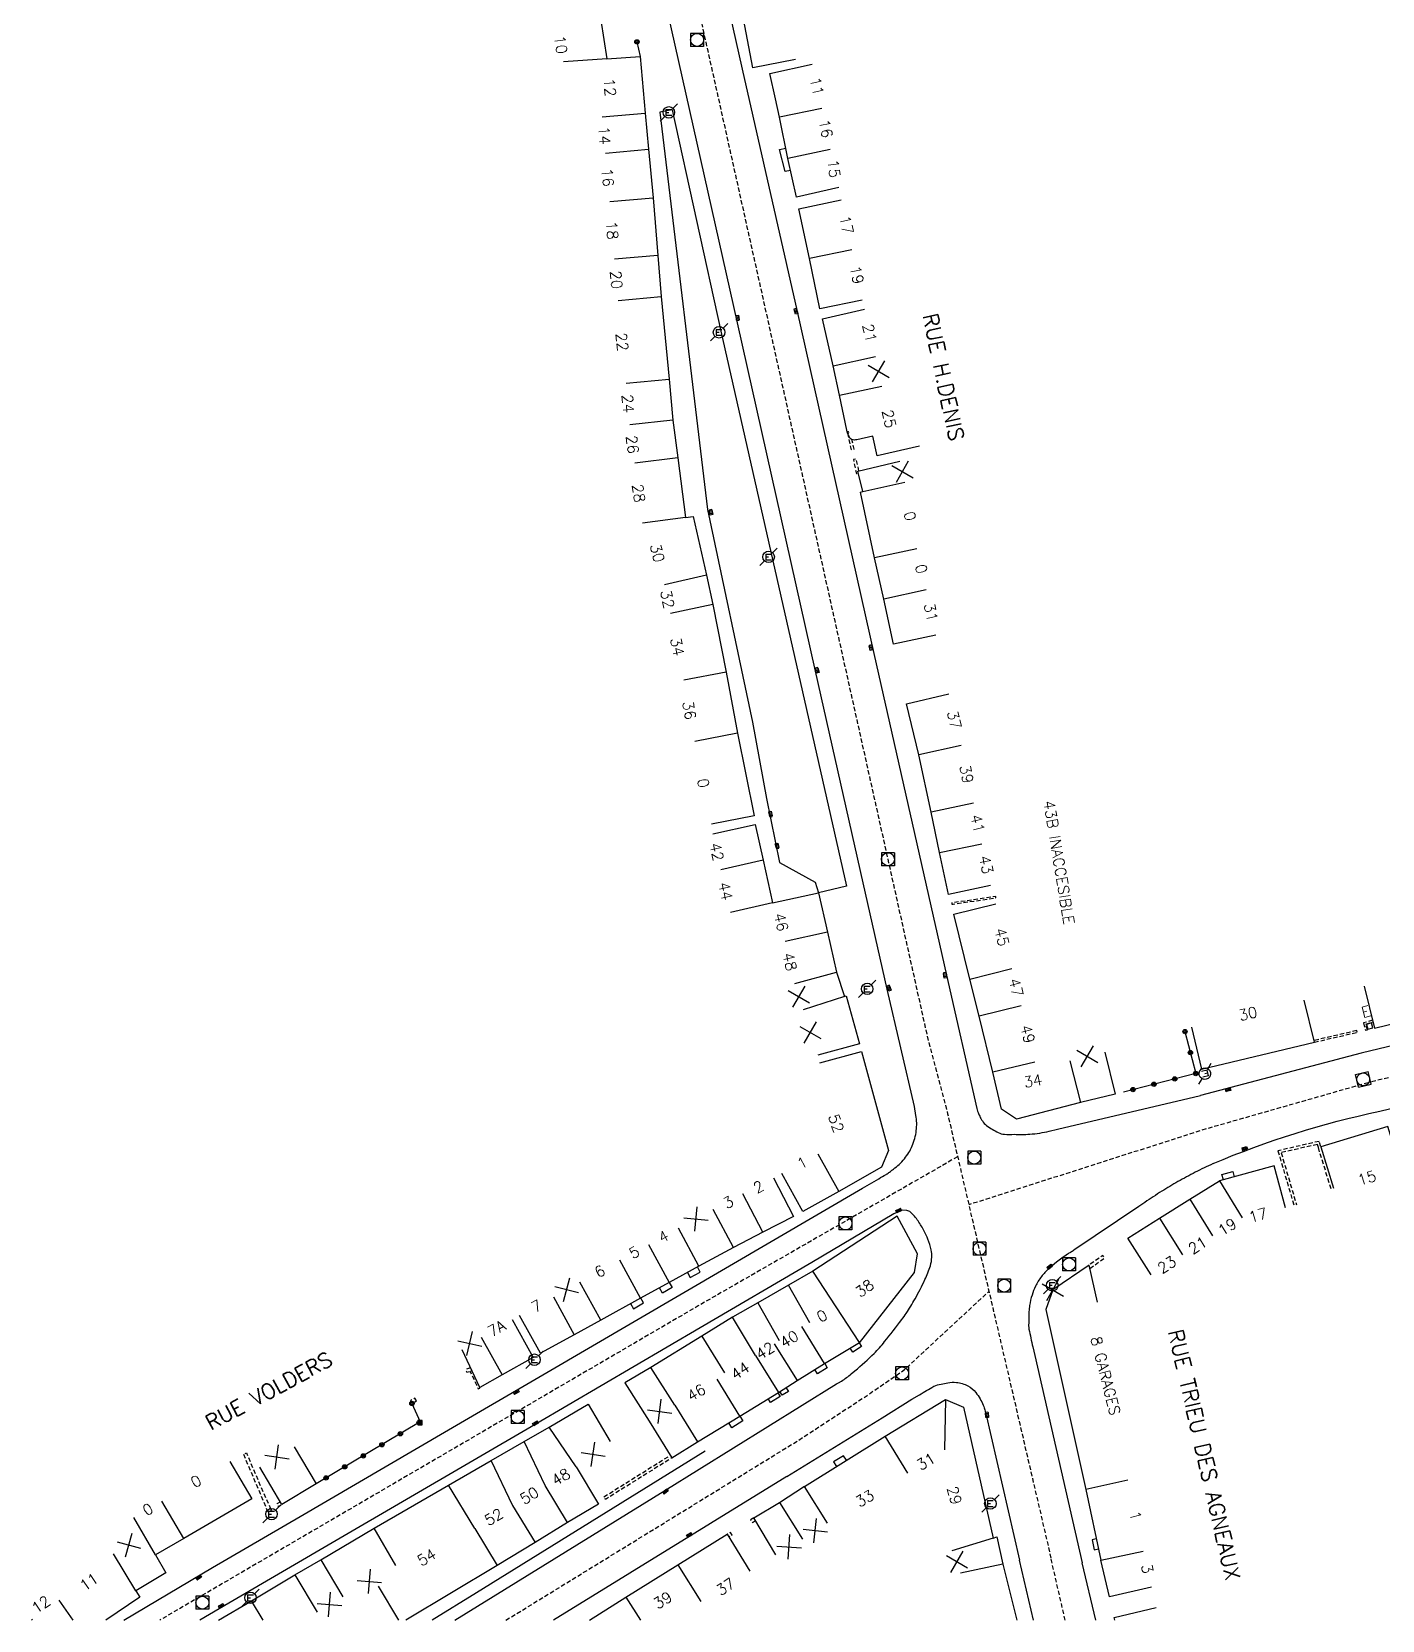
# Model space of a CAD drawing. Header units: millimetres. Extents: x 149999 to 151000, y 127000 to 128000.
# Drawn here: x 150654 to 150810.1, y 127000 to 127183.6 of the extents above; entities that cross this region are included whole.
import ezdxf
from ezdxf.enums import TextEntityAlignment as Align

# ---------------------------------------------------------------- set-up
doc = ezdxf.new("R2010")
doc.units = ezdxf.units.MM
doc.linetypes.add('DASHED', pattern=[0.75, 0.5, -0.25])
doc.layers.get('0').update_dxf_attribs({"linetype": 'CONTINUOUS'})
for name, color, linetype in [('W0001', 6, 'DASHED'), ('W0008', 7, 'CONTINUOUS'), ('W0017', 7, 'CONTINUOUS'), ('W0100', 7, 'CONTINUOUS'), ('W0112', 1, 'DASHED'), ('W0322', 7, 'CONTINUOUS'), ('W0330', 7, 'CONTINUOUS'), ('W0334', 7, 'CONTINUOUS'), ('W0400', 7, 'CONTINUOUS'), ('W0420', 7, 'CONTINUOUS'), ('W0471', 7, 'CONTINUOUS'), ('W0984', 7, 'CONTINUOUS'), ('W0989', 7, 'CONTINUOUS'), ('W0991', 7, 'CONTINUOUS'), ('W1102', 7, 'CONTINUOUS')]:
    doc.layers.add(name, color=color, linetype=linetype)
doc.styles.get("Standard").update_dxf_attribs({"font": 'romans.shx', "width": 0.85})

# ---------------------------------------------------------------- blocks, each defined once
blk = doc.blocks.new('t991o')
at = {"color": 0, "linetype": 'Continuous'}
for p, q in [((-1, 1), (1, -1)), ((-1, -1), (1, 1))]:
    blk.add_line(p, q, dxfattribs=at)
blk = doc.blocks.new('t322o')
at = {"color": 0, "linetype": 'Continuous'}
for radius in [0.25, 0.15]:
    blk.add_circle((0, 0), radius, dxfattribs=at)
blk = doc.blocks.new('T400')
for p, q in [((-0.15, 0.3), (0.15, 0.3)), ((-0.15, -0.25), (-0.15, 0.3)), ((-0.15, 0.15), (0.15, 0.15)), ((-0.15, 0), (0.15, 0)), ((0.15, 0.3), (0.15, -0.25)), ((-0.15, -0.15), (0.15, -0.15)), ((-0.15, -0.25), (-0.15, -0.3)), ((-0.15, -0.3), (0.15, -0.3)), ((0.15, -0.3), (0.15, -0.25))]:
    blk.add_line(p, q)
blk = doc.blocks.new('T420')
for p, q in [((0.75, 0.75), (-0.75, 0.75)), ((-0.75, 0.75), (-0.75, -0.75)), ((0.75, 0.75), (0.75, -0.75)), ((0.75, -0.75), (-0.75, -0.75))]:
    blk.add_line(p, q)
blk.add_ellipse((0, 0), major_axis=(-0.53, 0.53), ratio=1, start_param=3.926991, end_param=10.210176)
blk = doc.blocks.new('T471')
for p, q in [((-0.333334, 0.333334), (-0.333334, -0.333334)), ((-0.333334, 0.333334), (0.333334, 0.333334)), ((-0.333334, 0), (0, 0)), ((0.500001, 0.500001), (1.000002, 1.000002)), ((-0.500001, -0.500001), (-1.000002, -1.000002)), ((-0.333334, -0.333334), (0.333334, -0.333334))]:
    blk.add_line(p, q)
blk.add_ellipse((0, 0), major_axis=(0.471405, 0.471405), ratio=1, start_param=5.4977871438, end_param=11.780972451)
blk = doc.blocks.new('t330o')
at = {"color": 0, "linetype": 'Continuous'}
for p, q in [((0.25, -0.25), (-0.25, 0.25)), ((-0.25, -0.25), (0.25, 0.25)), ((-0.25, 0.25), (-0.25, -0.25)), ((0.25, 0.25), (-0.25, 0.25)), ((0.25, -0.25), (0.25, 0.25)), ((-0.25, -0.25), (0.25, -0.25)), ((-0.25, -0.25), (-0.25, -0.25))]:
    blk.add_line(p, q, dxfattribs=at)

msp = doc.modelspace()

# ---------------------------------------------------------------- linework, layer by layer
at = {"layer": 'W0001', "flags": 128}
for points in [[(150729.05, 127241.02), (150727.1, 127228.78), (150726.79, 127220.59), (150727, 127208.05), (150728.46, 127196.85), (150731.47, 127184.31), (150743.43, 127130.63), (150757.48, 127067.52), (150759.85, 127058.53), (150771.8, 127007.12)], [(150789.72, 127056.78), (150762.29, 127048.02)], [(150761, 127053.57), (150731.02, 127036.33), (150669.49, 127000.41), (150668.8, 127000)], [(150708.8, 127000), (150742.44, 127020.69), (150750.53, 127025.98), (150754.88, 127028.98), (150764.62, 127038.01)]]:
    msp.add_lwpolyline(points, dxfattribs=at)
at = {"layer": 'W0001'}
for points in [[(150922.21, 127089.3), (150906.86, 127085.64), (150875.92, 127078.25), (150831.21, 127067.61), (150808.45, 127062.13), (150789.72, 127056.78)], [(150773.44, 127000), (150771.8, 127007.12)]]:
    msp.add_lwpolyline(points, dxfattribs=at)
at = {"layer": 'W0008'}
for points in [[(150756.8, 127227.29), (150770.36, 127222.69, 0.12032), (150806.58, 127219.51), (150836.07, 127226.52), (150855.74, 127231.16), (150879.29, 127236.76, -0.378538), (150884.93, 127233.6), (150892.99, 127198.01), (150901.62, 127159.77), (150905.23, 127143.95), (150911.53, 127116.18), (150916.21, 127095.46, -0.325), (150913.15, 127090.74), (150906.05, 127089.04), (150875.11, 127081.65), (150875.11, 127081.65), (150830.39, 127071.02), (150807.63, 127065.53), (150789.06, 127060.63)], [(150790.52, 127052.77, -0.049667), (150809.78, 127058.82), (150833.05, 127064.44), (150877.31, 127074.99), (150914.24, 127083.68, -0.361831), (150919.61, 127080.41), (150924.3, 127059.83), (150928.29, 127042.25), (150934.34, 127015.63), (150937.89, 127000)]]:
    msp.add_lwpolyline(points, format="xyb", dxfattribs=at)
at = {"layer": 'W0008', "flags": 128}
for points in [[(150731.62, 127199.2), (150736.12, 127179.29), (150742.45, 127151.26), (150751.3, 127111.74), (150759.72, 127074.56), (150763.23, 127059.15, 0.010798), (150763.31, 127058.82, 0.026004), (150763.36, 127058.68, 0.026193), (150763.55, 127058.26, 0.019083), (150763.86, 127057.71, 0.096974), (150764.35, 127057.17, 0.045314), (150765.69, 127056.37, 0.084049), (150766.42, 127056.16, 0.057946), (150767.53, 127056.16, 0.015947), (150768.44, 127056.14, 0.015947), (150769.34, 127056.18, 0.019879), (150770.49, 127056.31, 0.020638), (150771.57, 127056.53), (150772.56, 127056.77), (150789.06, 127060.63)], [(150664.63, 127000), (150674.9, 127006.08), (150685.01, 127012), (150701.7, 127021.73), (150713.53, 127028.63), (150749.99, 127049.94), (150751.89, 127051.03, 0.002404), (150752.73, 127051.53, 0.014921), (150752.87, 127051.61, 0.011533), (150753.23, 127051.87, 0.011533), (150753.58, 127052.14, 0.068418), (150754.85, 127053.33, 0.068418), (150755.75, 127054.82, 0.070692), (150756.23, 127056.59, 0.073896), (150756.19, 127058.35), (150756.01, 127059.39), (150752.87, 127072.93), (150750.1, 127085.22), (150744.59, 127109.69), (150735.56, 127149.95), (150727.5, 127185.83, 0.017124)], [(150790.52, 127052.77, 0.011298), (150788.46, 127051.78, 0.011298), (150786.46, 127050.69, 0.011176), (150784.6, 127049.58, 0.010318), (150782.64, 127048.29), (150781.93, 127047.8), (150774.45, 127042.76, -0.026148), (150774.05, 127042.52, 0.029677), (150773.7, 127042.31, 0.012924), (150772.43, 127041.38, 0.017589), (150771.54, 127040.64, 0.049096), (150770.69, 127039.72, 0.046781), (150770, 127038.6, 0.039893), (150769.6, 127037.58, 0.036318), (150769.32, 127036.39, 0.026552), (150769.25, 127035.67, 0.011693), (150769.21, 127034.02, 0.049485), (150769.25, 127033.64, 0.009039), (150769.69, 127031.59), (150769.93, 127030.61), (150775.39, 127006.62)], [(150702.89, 127000), (150727.15, 127014.98), (150747.01, 127027.32, -0.018717), (150747.3, 127027.48, 0.018766), (150747.59, 127027.65, 0.019774), (150748.16, 127028.04, 0.019774), (150748.71, 127028.47), (150749.13, 127028.83, 0.019439), (150751.35, 127030.84, 0.032096), (150752.57, 127032.2, 0.003958), (150754.54, 127034.74, 0.014168), (150755.06, 127035.47, 0.022149), (150756.08, 127037.13, 0.01712), (150757.23, 127039.37, 0.035012), (150757.85, 127040.98, 0.060693), (150758.02, 127041.96, 0.066507), (150757.96, 127042.8, 0.042088), (150757.57, 127044.06, 0.030329), (150757.14, 127044.97, 0.022233), (150756.43, 127046.15, 0.058518), (150755.56, 127047.17, 0.17561), (150755.13, 127047.35), (150754.59, 127047.38), (150753.64, 127046.99), (150744.17, 127041.34), (150731.26, 127033.78), (150712.16, 127022.61), (150689.66, 127009.49), (150676.79, 127001.97), (150673.41, 127000)], [(150741.27, 127016.63), (150752.29, 127023.4), (150755.72, 127025.55), (150756.59, 127026.06, -0.002048), (150758.24, 127027.04, -0.051644), (150758.31, 127027.07, -0.039917), (150759.87, 127027.45, -0.065193), (150760.86, 127027.49, -0.09585), (150762.19, 127027.09, -0.111183), (150763.11, 127026.32, -0.028195), (150763.6, 127025.59, -0.030251), (150763.97, 127024.87, -0.029545), (150764.08, 127024.56, -0.017384), (150764.22, 127024.04), (150768.17, 127006.95)]]:
    msp.add_lwpolyline(points, format="xyb", dxfattribs=at)
for points in [[(150728, 127174.56), (150733.62, 127148.98), (150748.17, 127084.86), (150744.91, 127084.06)], [(150741.69, 127167.57), (150741.09, 127167.43), (150740.42, 127170), (150741.13, 127170.14)], [(150729.77, 127040.2), (150730.1, 127039.6), (150731.26, 127040.24), (150730.94, 127040.83)], [(150727.67, 127039.05), (150728.02, 127038.46), (150726.88, 127037.8), (150726.54, 127038.43)], [(150723.21, 127036.6), (150723.53, 127036.01), (150724.7, 127036.67), (150724.38, 127037.24)], [(150749.64, 127032.08), (150749.9, 127031.65), (150748.88, 127030.98), (150748.6, 127031.45)], [(150745.64, 127029.68), (150745.94, 127029.19), (150744.82, 127028.46), (150744.5, 127028.97)], [(150740.23, 127026.3), (150740.5, 127025.86), (150739.39, 127025.15), (150739.11, 127025.61)], [(150741.16, 127026.89), (150741.45, 127026.43), (150740.71, 127026.02), (150740.45, 127026.43)], [(150735.84, 127023.6), (150736.18, 127023.05), (150734.91, 127022.24), (150734.56, 127022.82)], [(150741.26, 127016.63), (150714.31, 127000)], [(150777.03, 127009.39), (150776.56, 127009.29), (150776.8, 127008.14), (150777.28, 127008.24)]]:
    msp.add_lwpolyline(points, dxfattribs=at)
at = {"layer": 'W0008'}
for points in [[(150769.79, 127000), (150768.17, 127006.95)], [(150776.97, 127000), (150775.39, 127006.62)]]:
    msp.add_lwpolyline(points, dxfattribs=at)
at = {"layer": 'W0017', "flags": 128}
for points in [[(150728, 127174.56), (150726.59, 127174.32), (150732.11, 127128.36), (150737.28, 127103.79), (150738.9, 127094.99), (150740.4, 127087.59), (150744.55, 127085.32), (150744.91, 127084.06)], [(150731.84, 127019.54), (150705.39, 127003.17), (150700.27, 127000)], [(150748.16, 127018.49), (150747.83, 127019), (150746.67, 127018.29), (150747, 127017.76)]]:
    msp.add_lwpolyline(points, dxfattribs=at)
at = {"layer": 'W0100', "flags": 128}
for points in [[(150742.25, 127180.38), (150737.34, 127179.43), (150735.93, 127186.72), (150734.96, 127191.46), (150733, 127201.78), (150734.76, 127202.11), (150734.19, 127205.09), (150733.75, 127207.45), (150734.39, 127216.16), (150739.38, 127215.79)], [(150719.78, 127184.94), (150720.46, 127180.47), (150724.32, 127180.72), (150724.9, 127174.2), (150725.28, 127170.04), (150725.8, 127164.39), (150726.34, 127157.72), (150726.75, 127152.99), (150727.68, 127143.44), (150728.1, 127138.69), (150728.65, 127134.36), (150729.55, 127127.45), (150730.43, 127127.55), (150731.99, 127120.77), (150732.73, 127117.38), (150734.27, 127109.59), (150735.55, 127102.51), (150737.48, 127092.99), (150732.57, 127092)], [(150747.27, 127165.59), (150742.4, 127164.48), (150741.37, 127168.93), (150740.4, 127173.71), (150739.94, 127175.86), (150739.31, 127178.79), (150744.2, 127179.84)], [(150749.98, 127152.58), (150745.09, 127151.56), (150743.88, 127157.37), (150742.67, 127163.14), (150747.56, 127164.17)], [(150758.49, 127113.86), (150753.61, 127112.8), (150752.48, 127118.02), (150751.4, 127122.78), (150749.79, 127130.39), (150750.04, 127130.44), (150749.48, 127132.8), (150754.34, 127133.97)], [(150764.82, 127084.92), (150759.93, 127083.89), (150758.92, 127088.72), (150757.93, 127093.4), (150756.52, 127100.02), (150755.11, 127105.93), (150759.98, 127107.09)], [(150732.71, 127090.9), (150737.59, 127091.98), (150738.51, 127087.83), (150739.61, 127082.91), (150744.91, 127084.06), (150745.97, 127079.54), (150747.01, 127074.89), (150747.91, 127072.08), (150748.14, 127072.15), (150749.65, 127066.61), (150744.83, 127065.3)], [(150778.01, 127065.67), (150779.21, 127060.82), (150775.2, 127059.82), (150767.81, 127057.93), (150766.06, 127059.06), (150765.07, 127063.35), (150763.5, 127069.82), (150762.42, 127074.1), (150760.55, 127081.61), (150765.4, 127082.82)], [(150745.06, 127064.41), (150749.88, 127065.73), (150753.02, 127054.3), (150752.2, 127052.35), (150747.28, 127049.55), (150743.11, 127047.24), (150740.69, 127051.62)], [(150739.73, 127051.12), (150742.03, 127046.68), (150738.48, 127044.85), (150735.11, 127043.07), (150731.11, 127040.92), (150727.67, 127039.05), (150724.36, 127037.23), (150719.76, 127034.7), (150716.7, 127033), (150712.79, 127030.85), (150710.38, 127035.22)], [(150783.36, 127039.92), (150780.67, 127044.14), (150784.32, 127046.46), (150787.82, 127048.68), (150791.25, 127050.78), (150793.87, 127046.52)], [(150749.65, 127032.07), (150756, 127040.2), (150756.36, 127042.36), (150754, 127046.72), (150744.28, 127040.33), (150741.45, 127038.72), (150737.91, 127036.68), (150734.99, 127035.03), (150731.45, 127032.85), (150725.53, 127029.21), (150722.53, 127027.44), (150725.35, 127023.01), (150727.98, 127018.76), (150730.95, 127020.6), (150735.83, 127023.6), (150740.3, 127026.34), (150742.46, 127027.71), (150745.62, 127029.67), (150749.67, 127032.09)], [(150777.15, 127036.78), (150776.19, 127041.04), (150772.01, 127038.18), (150771.19, 127035.91), (150775.81, 127015.11), (150777.56, 127006.93), (150782.45, 127007.98)], [(150709.51, 127034.74), (150711.96, 127030.37), (150708.37, 127028.37), (150705.77, 127026.9), (150703.75, 127031.26)], [(150743.31, 127015.47), (150752.61, 127021.26), (150759.61, 127025.5), (150761.68, 127024.64), (150765.1, 127009.49), (150765.55, 127009.63), (150766.22, 127006.49), (150761.33, 127005.45)], [(150675.6, 127000), (150679.41, 127002.24), (150684.42, 127005.23), (150687.39, 127006.99), (150693.56, 127010.64), (150702.17, 127015.61), (150707.11, 127018.47), (150710.9, 127020.65), (150713.78, 127022.33), (150718.32, 127024.97), (150720.84, 127020.65)], [(150684.31, 127020.06), (150686.88, 127015.77), (150682.91, 127013.39), (150680.34, 127017.68)], [(150676.91, 127018.34), (150679.43, 127014.02), (150671.56, 127009.45), (150668.29, 127007.55), (150669.48, 127005.49), (150666.03, 127003.39), (150666.48, 127002.68)], [(150716.93, 127017.72), (150719.48, 127013.42), (150715.92, 127011.31), (150712.18, 127009), (150707.78, 127006.34), (150697.23, 127000)], [(150740.01, 127007.54), (150737.45, 127011.83), (150740.43, 127013.61), (150743.32, 127015.49)], [(150718.44, 127000), (150722.67, 127002.68), (150728.68, 127006.42), (150734.38, 127009.93), (150737, 127005.67)], [(150696.44, 127000), (150694.07, 127003.93)], [(150666.49, 127002.68), (150662.57, 127000)]]:
    msp.add_lwpolyline(points, dxfattribs=at)
for points in [[(150748.26, 127137.2, -0.001148), (150748.19, 127137.54), (150747.36, 127141.59), (150746.63, 127144.98), (150745.37, 127150.42), (150750.24, 127151.55)], [(150748.27, 127137.19, 28.275397), (150748.26, 127137.2)], [(150748.27, 127137.19, 0.019292), (150748.35, 127136.98, 0.018353), (150748.46, 127136.77, 0.091853), (150748.58, 127136.62, 0.056637), (150748.83, 127136.45)], [(150756.59, 127135.69), (150751.72, 127134.6), (150751.21, 127136.86), (150749.35, 127136.44, -0.162341), (150748.79, 127136.47)]]:
    msp.add_lwpolyline(points, format="xyb", dxfattribs=at)
at = {"layer": 'W0100'}
for points in [[(150808, 127073.3), (150809.18, 127068.44), (150821.08, 127071.33), (150820.93, 127071.96), (150823.87, 127072.68), (150832.83, 127075), (150836.83, 127076.04), (150841.69, 127077.23), (150846.34, 127078.36), (150846.54, 127077.37), (150851.02, 127078.4), (150849.59, 127084.29)], [(150788.04, 127068.56), (150789.2, 127063.7), (150802.23, 127066.8), (150801.07, 127071.67)], [(150812.17, 127052.3), (150810.71, 127057.08), (150802.97, 127054.71), (150804.43, 127049.93)], [(150798.89, 127047.67), (150797.58, 127052.5), (150791.25, 127050.78)], [(150783.41, 127003.84), (150778.54, 127002.71), (150777.56, 127006.93)], [(150766.22, 127006.49), (150767.86, 127000)], [(150779.17, 127000), (150779.09, 127000.33), (150783.96, 127001.46)]]:
    msp.add_lwpolyline(points, dxfattribs=at)
msp.add_lwpolyline([(150808.27, 127068.86), (150808.41, 127068.31), (150808.99, 127068.47), (150808.84, 127069.03)], close=True, dxfattribs=at)
at = {"layer": 'W0112', "flags": 128}
for points in [[(150748.27, 127137.19), (150748.69, 127135.29), (150749.04, 127135.36), (150748.79, 127136.47)], [(150749.6, 127132.83), (150749.3, 127134.21), (150748.95, 127134.14), (150749.3, 127132.52), (150749.53, 127132.57)], [(150776.28, 127040.66), (150778, 127041.88), (150777.79, 127042.17), (150776.19, 127041.04)], [(150704.71, 127029.19), (150704.16, 127028.99), (150704.29, 127028.66), (150704.86, 127028.87)], [(150704.88, 127028.83), (150704.68, 127028.74), (150705.61, 127026.73), (150705.8, 127026.82), (150705.77, 127026.9)], [(150681.52, 127012.98), (150681.71, 127012.67), (150681.33, 127012.5), (150680.44, 127014.59), (150678.47, 127019.19), (150678.8, 127019.33), (150680.77, 127014.73), (150681.56, 127012.99)], [(150727.79, 127019.06), (150727.98, 127018.76), (150720.31, 127013.97), (150720.12, 127014.27), (150727.79, 127019.06)], [(150682.73, 127013.7), (150682.31, 127013.44), (150682.5, 127013.14), (150682.91, 127013.39)], [(150737.45, 127011.83), (150737.08, 127011.59), (150737.28, 127011.29), (150737.64, 127011.54)]]:
    msp.add_lwpolyline(points, dxfattribs=at)
for points in [[(150760.33, 127082.91), (150760.35, 127082.76), (150760.48, 127082.77), (150765.42, 127083.49), (150765.4, 127083.64), (150760.45, 127082.92)], [(150698.46, 127025.35), (150698.28, 127025.66), (150697.76, 127025.36), (150697.93, 127025.05)], [(150734.38, 127009.93), (150734.57, 127009.63), (150734.93, 127009.85), (150734.74, 127010.15)]]:
    msp.add_lwpolyline(points, close=True, dxfattribs=at)
at = {"layer": 'W0112'}
for points in [[(150808.96, 127069.35), (150807.9, 127069.04), (150807.9, 127069.04), (150807.9, 127069.04), (150808.14, 127068.19), (150808.36, 127068.24), (150808.16, 127068.91), (150809.01, 127069.15)], [(150802.23, 127066.8), (150807.17, 127067.96), (150807.12, 127068.15), (150802.18, 127067)], [(150802.98, 127054.72), (150802.79, 127055.35), (150798.02, 127054.26), (150799.87, 127047.94)], [(150804.16, 127049.85), (150802.69, 127054.63), (150802.58, 127055), (150798.39, 127054.04), (150800.16, 127048.02)]]:
    msp.add_lwpolyline(points, dxfattribs=at)
at = {"layer": 'W0322', "flags": 128}
for points in [[(150723.94, 127182.43), (150724.32, 127180.72)], [(150787.28, 127068.03), (150788.52, 127063.19), (150780.17, 127061.05)], [(150697.93, 127025.05), (150698.9, 127022.92), (150686.88, 127015.77)]]:
    msp.add_lwpolyline(points, dxfattribs=at)
at = {"layer": 'W0334'}
msp.add_lwpolyline([(150791.72, 127050.91), (150791.55, 127051.53), (150792.79, 127051.87), (150792.96, 127051.25)], dxfattribs=at)
at = {"layer": 'W1102'}
for p, q in [((150720.46, 127180.47), (150715.47, 127180.13)), ((150719.92, 127173.76), (150724.9, 127174.2)), ((150745.29, 127174.74), (150740.4, 127173.71)), ((150720.3, 127169.58), (150725.28, 127170.04)), ((150746.26, 127169.99), (150741.37, 127168.93)), ((150720.81, 127163.96), (150725.8, 127164.39)), ((150726.34, 127157.72), (150721.36, 127157.3)), ((150748.77, 127158.4), (150743.88, 127157.37)), ((150721.77, 127152.53), (150726.75, 127152.99)), ((150746.63, 127144.98), (150751.51, 127146.07)), ((150722.71, 127142.97), (150727.68, 127143.44)), ((150747.36, 127141.59), (150752.25, 127142.62)), ((150728.1, 127138.69), (150723.13, 127138.15)), ((150728.65, 127134.36), (150723.69, 127133.72)), ((150750.04, 127130.44), (150754.92, 127131.55)), ((150729.55, 127127.45), (150724.59, 127126.81)), ((150756.28, 127123.85), (150751.4, 127122.78)), ((150731.99, 127120.77), (150727.11, 127119.68)), ((150757.36, 127119.1), (150752.48, 127118.02)), ((150732.73, 127117.38), (150727.83, 127116.36)), ((150734.27, 127109.59), (150729.36, 127108.65)), ((150735.55, 127102.51), (150730.64, 127101.57)), ((150761.4, 127101.12), (150756.52, 127100.02)), ((150762.83, 127094.44), (150757.93, 127093.4)), ((150758.92, 127088.72), (150763.81, 127089.74)), ((150738.51, 127087.83), (150733.63, 127086.75)), ((150739.61, 127082.91), (150734.74, 127081.81)), ((150745.97, 127079.54), (150741.09, 127078.43)), ((150742.19, 127073.58), (150747.01, 127074.89)), ((150762.42, 127074.1), (150767.27, 127075.31)), ((150747.91, 127072.08), (150743.14, 127070.56)), ((150768.35, 127071.02), (150763.5, 127069.82)), ((150769.93, 127064.5), (150765.07, 127063.35)), ((150773.97, 127064.67), (150775.2, 127059.82)), ((150744.83, 127053.91), (150747.28, 127049.55)), ((150738.48, 127044.85), (150736.16, 127049.28)), ((150735.11, 127043.07), (150732.76, 127047.48)), ((150787.82, 127048.68), (150790.47, 127044.44)), ((150731.11, 127040.92), (150728.73, 127045.32)), ((150784.32, 127046.46), (150787, 127042.24)), ((150725.26, 127043.44), (150727.67, 127039.05)), ((150724.36, 127037.23), (150721.95, 127041.61)), ((150749.67, 127032.09), (150744.28, 127040.33)), ((150719.76, 127034.7), (150717.34, 127039.08)), ((150743.93, 127034.38), (150741.45, 127038.72)), ((150714.28, 127037.38), (150716.7, 127033)), ((150737.91, 127036.68), (150740.39, 127032.33)), ((150737.66, 127030.58), (150734.99, 127035.03)), ((150705.93, 127032.73), (150708.37, 127028.37)), ((150731.45, 127032.85), (150734.07, 127028.59)), ((150745.62, 127029.67), (150743.01, 127033.94)), ((150739.8, 127031.94), (150742.46, 127027.71)), ((150728.33, 127024.85), (150725.53, 127029.21)), ((150737.66, 127030.58), (150740.3, 127026.34)), ((150735.83, 127023.6), (150733.22, 127027.86)), ((150759.61, 127025.5), (150759.49, 127019.68)), ((150728.33, 127024.85), (150730.95, 127020.6)), ((150716.93, 127017.72), (150713.78, 127022.33)), ((150713.33, 127015.59), (150710.9, 127020.65)), ((150755.23, 127017), (150752.61, 127021.26)), ((150709.61, 127013.21), (150707.11, 127018.47)), ((150780.69, 127016.17), (150775.81, 127015.11)), ((150705.2, 127010.62), (150702.17, 127015.61)), ((150715.92, 127011.31), (150713.33, 127015.59)), ((150745.95, 127011.22), (150743.31, 127015.47)), ((150671.56, 127009.45), (150669.04, 127013.77)), ((150709.57, 127013.27), (150712.18, 127009)), ((150740.43, 127013.61), (150743.07, 127009.37)), ((150668.29, 127007.55), (150665.78, 127011.88)), ((150696.08, 127006.33), (150693.56, 127010.64)), ((150705.2, 127010.62), (150707.78, 127006.34)), ((150765.1, 127009.49), (150760.33, 127008.02)), ((150666.03, 127003.39), (150663.43, 127007.66)), ((150687.39, 127006.99), (150689.94, 127002.69)), ((150684.42, 127005.23), (150686.98, 127000.93)), ((150728.68, 127006.42), (150731.31, 127002.17)), ((150657.12, 127002.33), (150658.75, 127000)), ((150680.74, 127000), (150679.41, 127002.24)), ((150722.67, 127002.68), (150724.35, 127000)), ((150654.09, 127000), (150654, 127000.13))]:
    msp.add_line(p, q, dxfattribs=at)

# ---------------------------------------------------------------- block references
at = {"layer": 'W0322'}
for p, rotation in [((150723.94, 127182.43), 282.7142958483061), ((150787.28, 127068.03), 284.367441085329), ((150787.9, 127065.61), 284.367441085329), ((150783.68, 127061.95), 194.3674410853278), ((150786.1, 127062.57), 194.3674410853278), ((150788.52, 127063.19), 194.3674410853278), ((150781.26, 127061.33), 194.3674410853278), ((150697.93, 127025.05), 294.3464333315179), ((150696.61, 127021.56), 210.7492692314549), ((150698.76, 127022.84), 210.7492692314549), ((150694.46, 127020.28), 210.7492692314549), ((150690.17, 127017.73), 210.7492692314549), ((150692.32, 127019), 210.7492692314549), ((150688.02, 127016.45), 210.7492692314549)]:
    msp.add_blockref('t322o', p, dxfattribs=dict(at, rotation=rotation))
at = {"layer": 'W0330'}
msp.add_blockref('t330o', (150698.88, 127022.85), dxfattribs=at)
at = {"layer": 'W0400'}
for p, rotation in [((150735.58, 127150.53), 7.747573501218969), ((150742.31, 127151.28), 195.9899276919099), ((150732.5, 127128.05), 191.0477414896963), ((150750.98, 127112.41), 190.5033230117916), ((150744.76, 127109.78), 196.7453433540631), ((150739.38, 127093.17), 11.72398447234587), ((150740.14, 127089.5), 13.95384079788744), ((150759.56, 127074.54), 188.7517847248569), ((150753.08, 127073.05), 199.6593646543432), ((150792.26, 127061.3), 283.496200534806), ((150794.17, 127054.53), 289.685828369592), ((150754.19, 127047.35), 115.191869397616), ((150771.64, 127040.84), 308.3127161179985), ((150709.98, 127026.38), 301.0945975817043), ((150764.39, 127023.73), 185.7099411497796), ((150712.22, 127022.77), 120.8616463476475), ((150727.24, 127014.88), 308.9786301353578), ((150729.99, 127009.85), 120.7930061539463), ((150673.28, 127004.94), 302.4942797364298), ((150675.89, 127001.64), 301.4762483136473)]:
    msp.add_blockref('T400', p, dxfattribs=dict(at, rotation=rotation))
at = {"layer": 'W0420'}
for p in [(150730.89, 127182.66), (150752.95, 127087.96), (150762.92, 127053.47), (150748.04, 127045.86), (150763.53, 127042.93), (150773.88, 127041.13), (150766.38, 127038.67), (150754.58, 127028.53), (150710.14, 127023.49), (150673.72, 127002.03)]:
    msp.add_blockref('T420', p, dxfattribs=at)
at = {"layer": 'W0420', "rotation": 193.593378734063}
msp.add_blockref('T420', (150807.88, 127062.52), dxfattribs=at)
at = {"layer": 'W0471'}
for p in [(150727.63, 127174.28), (150733.43, 127148.86), (150739.16, 127122.9), (150750.55, 127072.97), (150771.94, 127038.71), (150712.1, 127030.11), (150764.79, 127013.49), (150681.71, 127012.26), (150679.28, 127002.59)]:
    msp.add_blockref('T471', p, dxfattribs=at)
at = {"layer": 'W0471', "rotation": 193.496200534806}
msp.add_blockref('T471', (150789.58, 127063.17), dxfattribs=at)
at = {"layer": 'W0991'}
for p, rotation in [((150751.88, 127144.34), 15.04745999999985), ((150754.63, 127132.76), 15.04745999999985), ((150742.66, 127072.07), 15.04745999999985), ((150743.98, 127067.93), 15.04745999999985), ((150775.99, 127065.17), 15.04745999999985), ((150730.76, 127046.37), 39.65073628161372), ((150715.81, 127038.22), 30.32736570419077), ((150772.01, 127038.18), 15.04745999999985), ((150704.62, 127031.99), 31.93549580541465), ((150726.56, 127024.13), 37.70340040708081), ((150682.33, 127018.87), 36.68962559603862), ((150718.88, 127019.18), 36.31656927131397), ((150744.54, 127010.36), 38.68425827995473), ((150665.22, 127008.71), 29.88317144170561), ((150741.53, 127008.48), 41.05797374746688), ((150760.93, 127006.76), 15.04745999999985), ((150693.02, 127004.49), 40.19466414683514), ((150688.41, 127001.82), 40.23960031608178)]:
    msp.add_blockref('t991o', p, dxfattribs=dict(at, rotation=rotation))

# ---------------------------------------------------------------- texts
at = {"layer": 'W0984'}
msp.add_text('E', height=1.25, rotation=15.7709, dxfattribs=at).set_placement((150808.19, 127070.33), align=Align.MIDDLE)
at = {"layer": 'W0989'}
for s, rotation, p in [('RUE H.DENIS', 282.0563, (150759.37, 127143.69)), ('RUE TRIEU DES AGNEAUX', 283.0499, (150789.52, 127019.12)), ('RUE VOLDERS', 28.3282, (150681.4, 127026.52))]:
    msp.add_text(s, height=1.75, rotation=rotation, dxfattribs=at).set_placement(p, align=Align.MIDDLE)
at = {"layer": 'W0991'}
for s, rotation, p in [('10', 278.0006, (150715.15, 127182.1)), ('12', 274.856, (150720.82, 127177.17)), ('11', 282.1003, (150744.74, 127177.29)), ('14', 274.1055, (150720.19, 127171.61)), ('16', 281.5336, (150745.77, 127172.4)), ('15', 276.9352, (150746.71, 127167.78)), ('16', 275.2226, (150720.56, 127166.76)), ('18', 274.6572, (150721.08, 127160.65)), ('17', 281.8676, (150748.16, 127161.28)), ('20', 274.9847, (150721.56, 127154.92)), ('19', 281.7555, (150749.37, 127155.49)), ('22', 276.7508, (150722.22, 127147.75)), ('21', 283.0548, (150750.83, 127148.78)), ('24', 275.0064, (150722.91, 127140.62)), ('25', 281.6681, (150753.09, 127138.86)), ('26', 277.3021, (150723.42, 127135.89)), ('28', 277.3854, (150724.14, 127130.26)), ('0', 281.9282, (150755.49, 127127.62)), ('30', 284.1266, (150726.3, 127123.34)), ('0', 282.7806, (150756.81, 127121.51)), ('32', 282.362, (150727.47, 127118.01)), ('31', 282.198, (150757.92, 127116.49)), ('34', 281.211, (150728.6, 127112.51)), ('36', 280.2587, (150729.99, 127105.16)), ('37', 283.4032, (150760.62, 127104.06)), ('39', 282.0655, (150762.03, 127097.78)), ('0', 281.4031, (150731.61, 127096.76)), ('43B INACCESIBLE', 279.469, (150772.72, 127087.6)), ('41', 283.2663, (150763.32, 127092.09)), ('42', 282.1199, (150733.17, 127088.82)), ('43', 281.8212, (150764.31, 127087.33)), ('44', 282.6701, (150734.18, 127084.27)), ('46', 282.8902, (150740.61, 127080.69)), ('45', 283.9323, (150766.13, 127078.98)), ('48', 282.6749, (150741.61, 127076.12)), ('47', 284.1164, (150767.76, 127073.14)), ('30', 13.3979, (150794.56, 127070.11)), ('49', 283.5945, (150769.11, 127067.75)), ('34', 10.4787, (150769.7, 127062.34)), ('52', 289.3911, (150746.97, 127057.44)), ('1', 28.9559, (150743.05, 127052.87)), ('15', 17.0096, (150808.3, 127051.12)), ('3', 27.8954, (150734.51, 127048.3)), ('2', 27.339, (150737.99, 127050.09)), ('17', 15.1315, (150795.72, 127046.81)), ('19', 31.5754, (150792.15, 127045.47)), ('4', 28.3308, (150727.01, 127044.36)), ('21', 32.3029, (150788.74, 127043.34)), ('5', 28.8966, (150723.63, 127042.51)), ('23', 32.5172, (150785.18, 127041.08)), ('6', 28.7749, (150719.64, 127040.33)), ('38', 36.6556, (150750.24, 127038.37)), ('7', 28.8862, (150712.33, 127036.3)), ('7A', 29.2607, (150707.72, 127033.73)), ('0', 29.6342, (150745.33, 127035.18)), ('40', 31.8498, (150741.54, 127032.49)), ('8 GARAGES', 284.2365, (150778.1, 127028.25)), ('42', 32.3409, (150738.74, 127031.15)), ('44', 33.8058, (150735.86, 127028.83)), ('46', 30.9979, (150730.8, 127026.31)), ('31', 30.7616, (150757.34, 127018.34)), ('0', 30.1368, (150672.98, 127016.06)), ('48', 30.6519, (150715.15, 127016.57)), ('50', 31.6953, (150711.5, 127014.41)), ('33', 29.8048, (150750.28, 127014.08)), ('29', 285.8767, (150760.63, 127014.42)), ('0', 30.1798, (150667.41, 127012.82)), ('52', 30.121, (150707.39, 127011.94)), ('1', 283.4432, (150781.57, 127012.08)), ('54', 30.7458, (150699.64, 127007.28)), ('11', 34.6933, (150660.62, 127004.43)), ('3', 283.0656, (150782.92, 127005.95)), ('39', 31.8832, (150726.92, 127002.32)), ('37', 32.9495, (150734.18, 127003.87)), ('12', 34.6933, (150655.05, 127001.83))]:
    msp.add_text(s, height=1.25, rotation=rotation, dxfattribs=at).set_placement(p, align=Align.MIDDLE)

doc.saveas('drawing.dxf')
